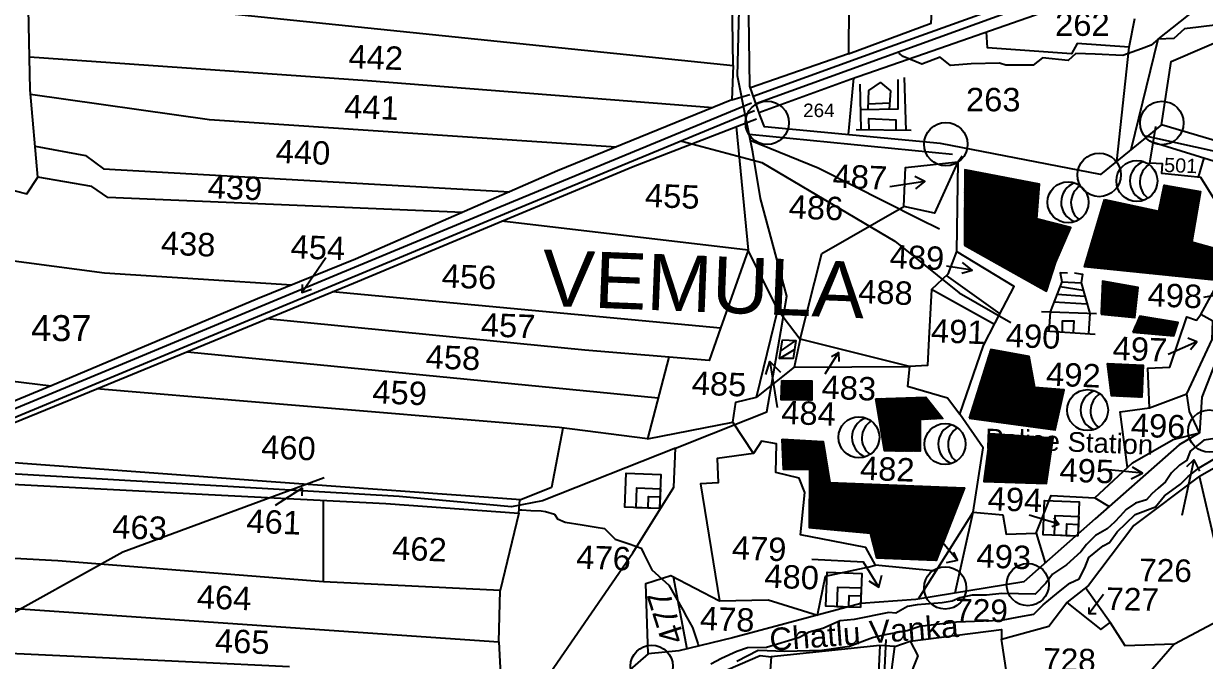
# Model space of a CAD drawing. Header units: inches. Extents: x 206739 to 240559, y 1587423 to 1599564.
# Drawn here: x 210391 to 211302, y 1589916 to 1590408 of the extents above; entities that cross this region are included whole.
import ezdxf

# ---------------------------------------------------------------- set-up
doc = ezdxf.new("R2010")
doc.units = ezdxf.units.IN
doc.header["$MEASUREMENT"] = 0
for name, color, linetype in [('BOUNDRY STONES', 240, 'Continuous'), ('PLOTS', 7, 'Continuous'), ('PLOTS NO', 7, 'Continuous'), ('ROADS', 1, 'Continuous'), ('STREAMS', 4, 'Continuous'), ('VILLAGE', 7, 'Continuous'), ('wells', 7, 'Continuous')]:
    doc.layers.add(name, color=color, linetype=linetype)
doc.styles.get("Standard").update_dxf_attribs({"font": 'arial.ttf'})
pattern_1 = [(42.75675967, (99659.80842, 1506710.48788), (-0.1891467585, 0.2045693864), [])]

msp = doc.modelspace()

# ---------------------------------------------------------------- hatches: boundary and pattern name
at = {"layer": 'VILLAGE'}
h = msp.add_hatch(dxfattribs=at)
h.set_pattern_fill('ANSI31', color=30, scale=3.980305, angle=-2.24324033)
h.set_pattern_definition([(42.75675967, (99659.8084, 1506710.4879), (-0.3377723836, 0.3653136316), [])])
h.paths.add_polyline_path([(211116.97782, 1590236.51416), (211180.5148, 1590201.06657), (211187.55693, 1590223.42723), (211199.15271, 1590250.20416), (211172.95731, 1590257.06215), (211174.90751, 1590283.71957), (211117.30011, 1590294.72391)])
h = msp.add_hatch(dxfattribs=at)
h.set_pattern_fill('ANSI31', color=30, scale=2.228903, angle=-2.24324033)
h.set_pattern_definition(pattern_1)
h.paths.add_polyline_path([(211225.23628, 1590271.72488), (211267.09922, 1590262.94175), (211271.31391, 1590283.03018), (211299.37086, 1590278.08247), (211292.49669, 1590239.10111), (211314.6068, 1590232.9094), (211308.15579, 1590209.87335), (211209.6615, 1590219.97128)])
h = msp.add_hatch(dxfattribs=at)
h.set_pattern_fill('ANSI31', color=30, scale=2.228903, angle=-2.24324033)
h.set_pattern_definition(pattern_1)
h.paths.add_polyline_path([(211222.48422, 1590183.3778), (211248.67689, 1590180.72196), (211251.03399, 1590203.96833), (211223.64427, 1590208.74424)])
h = msp.add_hatch(dxfattribs=at)
h.set_pattern_fill('ANSI31', color=30, scale=2.228903, angle=-2.24324033)
h.set_pattern_definition(pattern_1)
h.paths.add_polyline_path([(211246.97018, 1590169.56113), (211278.77631, 1590166.6854), (211282.08432, 1590177.05916), (211252.34809, 1590181.8458)])
h = msp.add_hatch(dxfattribs=at)
h.set_pattern_fill('ANSI31', color=30, scale=2.228903, angle=-2.24324033)
h.set_pattern_definition(pattern_1)
h.paths.add_polyline_path([(211120.76063, 1590103.21252), (211187.19927, 1590094.17287), (211193.96481, 1590124.97375), (211171.47159, 1590126.74889), (211167.0378, 1590150.70404), (211137.34693, 1590156.15848)])
h = msp.add_hatch(dxfattribs=at)
h.set_pattern_fill('ANSI31', color=30, scale=2.228903, angle=-2.24324033)
h.set_pattern_definition(pattern_1)
h.paths.add_polyline_path([(211227.40067, 1590145.41197), (211255.10324, 1590144.14686), (211253.97078, 1590119.34911), (211230.55916, 1590120.41827)])
h = msp.add_hatch(dxfattribs=at)
h.set_pattern_fill('ANSI31', color=30, scale=2.228903, angle=-2.24324033)
h.set_pattern_definition(pattern_1)
h.paths.add_polyline_path([(210975.99999, 1590132.17044), (210999.33344, 1590132.09618), (210999.28596, 1590117.17818), (210975.59293, 1590117.25358)])
h = msp.add_hatch(dxfattribs=at)
h.set_pattern_fill('ANSI31', color=30, scale=2.228903, angle=-2.24324033)
h.set_pattern_definition(pattern_1)
h.paths.add_polyline_path([(211048.63914, 1590118.13262), (211087.22712, 1590119.38499), (211100.42641, 1590103.02835), (211082.9311, 1590102.11908), (211082.81725, 1590077.75814), (211055.24652, 1590077.88699)])
h = msp.add_hatch(dxfattribs=at)
h.set_pattern_fill('ANSI31', color=30, scale=2.228903, angle=-2.24324033)
h.set_pattern_definition(pattern_1)
h.paths.add_polyline_path([(210976.26025, 1590087.07505), (211008.05716, 1590085.18335), (211013.12492, 1590053.48327), (211116.99147, 1590049.41462), (211095.34312, 1589993.46303), (211049.33806, 1589995.26514), (211044.54854, 1590014.3114), (210997.33824, 1590018.59933), (210997.57943, 1590063.47759), (210977.28418, 1590063.58666)])
h = msp.add_hatch(dxfattribs=at)
h.set_pattern_fill('ANSI31', color=30, scale=2.228903, angle=-2.24324033)
h.set_pattern_definition(pattern_1)
h.paths.add_polyline_path([(211136.77907, 1590090.98224), (211131.97642, 1590054.4272), (211180.50719, 1590052.80663), (211185.52456, 1590087.67039)])

# ---------------------------------------------------------------- linework, layer by layer
at = {"layer": 'BOUNDRY STONES', "color": 1}
for centre in [(210964.7495, 1590331.0334), (211269.5032, 1590330.86694), (211102.69137, 1590314.46861), (211221.07759, 1590290.80607)]:
    msp.add_circle(centre, 16.76736, dxfattribs=at)
at = {"layer": 'BOUNDRY STONES'}
for centre in [(211306.04854, 1590093.17002), (211102.15914, 1589972.27255), (211165.91532, 1589974.81504), (210875.608, 1589911.84692)]:
    msp.add_circle(centre, 16.31484, dxfattribs=at)
at = {"layer": 'PLOTS'}
for points in [[(211027.45868, 1590384.20284), (211091.46421, 1590407.76276), (211098.62737, 1590525.60543), (211100.20239, 1590616.06579), (211105.44861, 1590705.82549), (211111.87995, 1590815.86201), (211116.42452, 1590893.61681), (211118.48512, 1591000.22578), (211119.33319, 1591039.28294)], [(210121.09824, 1590512.47891), (210190.40256, 1590495.10094), (210317.50131, 1590463.23108), (210394.28202, 1590431.57871), (210491.68806, 1590421.32827), (210938.59002, 1590375.11376), (210936.77911, 1590496.94185), (210936.21699, 1590528.29422), (210932.10766, 1590536.57156), (210908.1792, 1590544.44469), (210888.81933, 1590551.99128), (210851.0337, 1590599.59397), (210821.83364, 1590650.7239), (210754.00874, 1590696.8674), (210719.32884, 1590736.73658)], [(211029.69082, 1590639.70531), (211028.13001, 1590461.0464), (211027.45868, 1590384.20284), (210951.84131, 1590357.86781)], [(209626.26833, 1590405.84004), (209850.25211, 1590351.30141), (210006.49641, 1590315.70604), (210099.0797, 1590293.63151), (210211.87234, 1590280.39241), (210332.48595, 1590268.73117), (210334.13451, 1590291.37401), (210393.14995, 1590276.29475), (210401.7803, 1590289.03068), (210395.74103, 1590356.33633), (210394.28202, 1590431.57871), (210410.24656, 1590484.54779), (210432.71313, 1590567.69529)], [(210958.41673, 1590338.98738), (211029.16376, 1590364.6014), (211092.23717, 1590386.57767), (211171.00191, 1590414.02118), (211201.97468, 1590426.01398), (211210.25807, 1590429.22134), (211240.37606, 1590440.88317), (211255.17726, 1590443.97559)], [(211372.66069, 1590298.89806), (211269.14876, 1590329.51373), (211222.18525, 1590291.12958), (211098.55478, 1590315.1762), (210962.72441, 1590328.00437), (210959.30404, 1590336.43961), (210951.35181, 1590359.27332), (210950.34944, 1590432.05687)], [(211234.58278, 1590301.26231), (211244.19241, 1590389.25781), (211248.69102, 1590411.51564)], [(211269.14876, 1590329.51373), (211276.57066, 1590378.23751), (211326.33578, 1590399.6852), (211346.59754, 1590406.43137), (211396.30957, 1590394.84669), (211372.66069, 1590298.89806)], [(211244.19241, 1590389.25781), (211204.13398, 1590392.24458), (211199.64383, 1590384.15638), (211134.78108, 1590388.89332), (211133.98018, 1590401.12193)], [(210395.24683, 1590381.8225), (210656.32133, 1590363.61995), (210922.84501, 1590342.70738)], [(210938.59002, 1590375.11376), (210937.47143, 1590348.66997), (210951.29447, 1590352.90615)], [(211031.42505, 1590365.38929), (211027.31818, 1590321.90397)], [(210937.47143, 1590348.66997), (210803.00048, 1590293.85173), (210647.06817, 1590225.77944), (210571.2931, 1590195.23941), (210416.46362, 1590129.84139), (210313.73343, 1590087.47192)], [(210848.1587, 1590312.26087), (210534.30005, 1590333.1813), (210396.04307, 1590352.9702)], [(210313.42651, 1590071.29272), (210432.82808, 1590120.01701), (210521.20358, 1590156.08046), (210645.40975, 1590207.37162), (210760.00149, 1590255.08773), (210861.3591, 1590297.29313), (210956.46237, 1590334.18431)], [(210940.91273, 1590328.1525), (210950.01851, 1590232.76235), (210760.00149, 1590255.08773)], [(211311.27064, 1590269.71121), (211299.58787, 1590288.90636), (211269.53635, 1590292.02362), (211269.82536, 1590299.40168), (211260.16292, 1590299.78018), (211264.77676, 1590328.2836)], [(210399.64069, 1590312.87588), (210438.58753, 1590305.86756), (210452.4854, 1590295.53752), (210661.64406, 1590283.64878), (210766.0364, 1590277.71505)], [(211262.79831, 1590316.06111), (211370.69606, 1590282.54776)], [(210985.60997, 1590142.51096), (211074.74242, 1590142.9658), (210990.29456, 1590164.16549), (211006.8617, 1590230.15982), (211070.25086, 1590266.51431), (211071.43036, 1590296.54559), (211111.88048, 1590300.98007), (211115.40802, 1590305.46036)], [(211301.76187, 1590303.95891), (211297.37164, 1590289.13625)], [(211372.66069, 1590298.89806), (211372.66069, 1590298.89806), (211353.27997, 1590211.5109), (211323.18485, 1590178.07378), (211300.42377, 1590119.43423), (211298.42699, 1590091.75093), (211282.84504, 1590082.72335), (211217.97117, 1590025.58425), (211162.8533, 1589977.03796), (211079.57534, 1589963.42105), (211037.04688, 1589960.19178), (210938.12124, 1589933.7133), (210896.69214, 1589923.71322), (210872.90921, 1589921.34672), (210795.18809, 1589853.70722)], [(211111.88048, 1590300.98007), (211094.05634, 1590261.29564), (211070.25086, 1590266.51431)], [(211111.88048, 1590300.98007), (211110.97725, 1590231.80907), (211104.11828, 1590214.22787), (211091.59969, 1590202.40669), (211089.56499, 1590164.65002), (211088.44254, 1590143.82138), (211074.74242, 1590142.9658), (211073.18948, 1590127.86827), (211104.0879, 1590118.92713), (211113.59709, 1590106.37987), (211131.70645, 1590159.27092), (211140.75175, 1590176.63061), (211155.45308, 1590204.84533), (211110.97725, 1590231.80907)], [(210167.13906, 1590285.643), (210158.7407, 1590218.76591), (210332.49555, 1590231.29674), (210453.27278, 1590215.19158), (210597.88587, 1590205.95723)], [(210729.73597, 1590261.86809), (210455.66995, 1590273.45884), (210443.55077, 1590281.86783), (210401.7803, 1590289.03068)], [(211086.41874, 1590285.79798), (211059.35942, 1590281.51559)], [(211079.5806, 1590280.16113), (211086.41874, 1590285.79798), (211078.68393, 1590289.61568)], [(210332.48595, 1590268.73117), (210332.69903, 1590234.01919), (210329.86804, 1590196.14176), (210314.72802, 1590139.90259), (210412.02738, 1590128.01173)], [(210950.01851, 1590232.76235), (210928.72989, 1590172.5213), (210629.14661, 1590200.65572)], [(210872.27553, 1590087.34591), (210938.30797, 1590100.00291), (210940.66919, 1590115.43565), (210956.49359, 1590119.37951), (210973.07107, 1590186.8322), (210950.01851, 1590232.76235)], [(210605.63031, 1590200.21783), (210624.11885, 1590227.04457)], [(211122.97187, 1590217.33908), (211103.22967, 1590220.46907)], [(211114.9303, 1590214.97945), (211122.97187, 1590217.33908), (211115.5165, 1590223.32544)], [(211103.05112, 1590213.22016), (211144.3534, 1590183.54288)], [(210605.87065, 1590206.35351), (210605.63031, 1590200.21783), (210613.05127, 1590202.63393)], [(211140.16095, 1590175.49676), (211091.59969, 1590202.40669)], [(211217.74094, 1590041.72311), (211246.85775, 1590068.69129), (211278.08261, 1590086.65718), (211298.42699, 1590091.75093), (211290.6862, 1590108.28727), (211288.73289, 1590121.909), (211308.26054, 1590163.93779), (211308.80798, 1590177.91309), (211299.51238, 1590183.01804), (211313.21877, 1590207.97602), (211343.45736, 1590200.5975)], [(211323.38194, 1590200.29972), (211301.67204, 1590196.17433)], [(210973.07107, 1590186.8322), (210990.29456, 1590164.16549), (210985.60997, 1590142.51096), (210956.49359, 1590119.37951)], [(210928.72989, 1590172.5213), (210919.93741, 1590147.64095), (210824.02055, 1590155.73224), (210578.44886, 1590179.72)], [(211259.88778, 1590111.04725), (211258.5243, 1590141.6903), (211275.53916, 1590142.44739), (211288.62161, 1590181.30405), (211296.3103, 1590178.71539), (211299.51238, 1590183.01804)], [(211296.38499, 1590161.93334), (211274.3324, 1590152.30717)], [(211291.63692, 1590156.14399), (211296.38499, 1590161.93334), (211289.457, 1590164.99321)], [(210888.78597, 1590150.2688), (210872.27553, 1590087.34591), (210804.07748, 1590095.94986), (210569.82263, 1590115.53667), (210447.01243, 1590125.80523)], [(210517.18315, 1590154.43985), (210880.53075, 1590118.80736)], [(211019.90704, 1590153.77311), (211009.37675, 1590137.15697)], [(211014.34589, 1590150.64616), (211019.90704, 1590153.77311), (211020.06852, 1590146.86141)], [(210963.71799, 1590136.82941), (210966.85431, 1590146.98452), (210975.03025, 1590138.74364)], [(210966.85431, 1590146.98452), (210972.57364, 1590111.34788)], [(211242.91997, 1590065.04408), (211237.36848, 1590108.14685), (211259.88778, 1590111.04725), (211288.73289, 1590121.909)], [(211109.82222, 1589968.36676), (211123.76836, 1590030.55879), (211131.52705, 1590080.22981), (211113.59709, 1590106.37987)], [(210807.05188, 1590095.57461), (210798.2555, 1590049.70679), (210774.60832, 1590040.13822), (210581.8941, 1590054.16621), (210368.98912, 1590069.66391), (210313.41561, 1590070.71812)], [(211095.15063, 1589985.18701), (211048.42829, 1589989.71319), (211040.9541, 1590003.49555), (210990.41416, 1590013.06007), (210993.75932, 1590045.85267), (210989.37863, 1590056.77022), (210971.43895, 1590061.26123), (210972.08318, 1590083.29024), (210960.35025, 1590085.47685), (210954.21111, 1590075.93088), (210938.30797, 1590100.00291)], [(211353.71123, 1589872.19646), (211346.37963, 1589899.40726), (211347.55242, 1589993.80907), (211310.48791, 1590006.51144), (211298.50861, 1590058.48244), (211346.21478, 1590085.35914)], [(210954.21111, 1590075.93088), (210926.09595, 1590071.99505), (210926.91857, 1590053.18263), (210913.23479, 1590052.58427), (210927.88146, 1589962.38578), (210965.47233, 1589962.99727), (211003.71867, 1589951.27113), (211009.78971, 1589981.40672), (211043.45737, 1589988.42393), (211048.42829, 1589989.71319)], [(211245.76017, 1590056.49168), (211254.5923, 1590060.73458), (211246.76441, 1590065.36785)], [(210313.13524, 1590055.93793), (210533.45159, 1590044.40762), (210670.33597, 1590037.24375), (210773.01453, 1590029.84376), (210773.76833, 1590040.19937)], [(211298.50861, 1590058.48244), (211247.75108, 1590020.46805), (211212.79157, 1589974.16883), (211196.1739, 1589960.97232), (211222.32289, 1589940.27909), (211229.57024, 1589945.44111), (211210.4697, 1589972.32497)], [(211254.5923, 1590060.73458), (211228.16631, 1590063.21195)], [(210605.8823, 1590049.20084), (210584.93098, 1590035.81318)], [(210599.04324, 1590045.3417), (210605.8823, 1590049.20084), (210605.50345, 1590043.36283)], [(210622.259, 1589976.93905), (210622.32283, 1590039.75652)], [(211172.51856, 1590014.5201), (211183.89813, 1590043.50027), (211217.74094, 1590041.72311), (211228.83027, 1590035.14864)], [(210773.01453, 1590029.84376), (210758.53675, 1589970.18302), (210622.259, 1589976.93905), (210417.22792, 1589993.12212), (210312.0506, 1589998.76034)], [(211081.63436, 1589963.75772), (211123.76836, 1590030.55879), (211146.61951, 1590028.62831), (211149.19704, 1590013.6276), (211172.51856, 1590014.5201), (211179.37689, 1589991.59147)], [(211189.8803, 1590021.53528), (211167.0023, 1590028.28717)], [(211184.57438, 1590019.71563), (211189.8803, 1590021.53528), (211185.93466, 1590026.09326)], [(211095.2021, 1590013.34573), (211111.77448, 1589993.6987)], [(211051.08189, 1589972.77302), (211039.03118, 1589992.18271), (210999.29742, 1589994.24082)], [(211103.252, 1589991.77771), (211111.77448, 1589993.6987), (211108.78302, 1589999.89757)], [(210872.90921, 1589921.34672), (210871.08658, 1589975.67474), (210890.52214, 1589981.89562), (210927.88146, 1589962.38578)], [(210892.23285, 1589981.00225), (210902.81647, 1589925.1915)], [(211043.23253, 1589977.59545), (211051.08189, 1589972.77302), (211053.20059, 1589981.97072)], [(210317.29256, 1589961.02919), (210634.16336, 1589939.17654), (210757.60043, 1589930.66384), (210758.53675, 1589970.18302)], [(211279.14973, 1589929.0015), (211260.53342, 1589907.49134), (211233.05621, 1589901.70036), (211219.42917, 1589894.01056), (211184.24769, 1589874.15749), (211155.22056, 1589870.27558), (211145.59054, 1589932.76551), (211182.13264, 1589942.66378), (211196.1739, 1589960.97232)], [(211229.60198, 1589945.46371), (211240.87174, 1589927.8895), (211279.14973, 1589929.0015), (211312.57925, 1589946.91284), (211347.01215, 1589950.3211)], [(211075.02858, 1589931.18582), (211145.63398, 1589940.06585), (211145.59054, 1589932.76551)], [(210757.60043, 1589930.66384), (210759.20781, 1589900.36036), (210767.06521, 1589876.95444), (210710.41955, 1589778.62719), (210687.64485, 1589772.65852), (210655.86086, 1589788.16561), (210613.53341, 1589787.07101), (210610.49346, 1589824.22205), (210590.09042, 1589822.55253), (210582.74373, 1589816.65224), (210577.89683, 1589787.18447), (210613.53341, 1589787.07101)], [(210912.30917, 1589448.28518), (210907.08534, 1589483.68375), (210917.30881, 1589543.12463), (210931.12632, 1589598.85049), (210957.49425, 1589665.08194), (210976.47817, 1589708.54349), (211002.28059, 1589775.20887), (211032.66795, 1589799.37961), (211047.28592, 1589827.21728), (211056.60169, 1589879.17541), (211058.12962, 1589887.69732), (211063.32853, 1589927.11096), (211075.02858, 1589931.18582), (211081.17576, 1589919.89622), (211066.77055, 1589883.47029), (211057.66447, 1589885.10295)], [(210596.12603, 1589911.29996), (210446.2704, 1589918.47547), (210330.26382, 1589924.03019)], [(210927.08227, 1589743.21466), (210853.85589, 1589750.09538), (210809.53386, 1589771.16441), (210801.42351, 1589804.77661), (210832.39213, 1589831.8346), (210843.00973, 1589848.68531), (210869.07579, 1589870.79502), (210873.02921, 1589882.7452), (210901.76049, 1589895.17834), (210959.43307, 1589920.13551), (210967.75717, 1589919.06797)], [(211063.32853, 1589927.11096), (211051.76282, 1589927.70701), (211049.04318, 1589874.93563), (211032.74548, 1589822.02164), (211027.93476, 1589813.73337), (210990.24205, 1589779.60015), (210979.51231, 1589744.62392), (210945.0722, 1589670.04811), (210920.92808, 1589609.30546), (210905.03261, 1589559.19758)], [(211051.76282, 1589927.70701), (210967.75717, 1589919.06797), (210966.24896, 1589897.66804), (211049.19447, 1589877.87114)]]:
    msp.add_lwpolyline(points, dxfattribs=at)
at = {"layer": 'PLOTS NO'}
for points in [[(211294.01704, 1590071.03332), (211284.93183, 1590028.01999)], [(211288.77976, 1590066.00174), (211294.01704, 1590071.03332), (211298.4457, 1590062.25229)], [(211213.1577, 1589952.46968), (211224.48156, 1589967.5006)], [(211213.10059, 1589957.23878), (211213.1577, 1589952.46968), (211218.67811, 1589952.43757)]]:
    msp.add_lwpolyline(points, dxfattribs=at)
at = {"layer": 'ROADS'}
for points in [[(210738.90226, 1589804.72253), (210776.25827, 1589876.16148), (210861.0443, 1589999.27147), (210892.75832, 1590050.02772), (210893.93519, 1590080.07146), (210949.62588, 1590102.12898), (210964.61963, 1590108.06758), (210975.3106, 1590170.06474), (210980.0259, 1590197.40887), (210959.56986, 1590272.63205), (210953.5845, 1590308.33523), (210948.08881, 1590336.17205), (210941.93304, 1590367.3523), (210944.3314, 1590469.15801), (210942.19368, 1590535.80874), (210894.74633, 1590555.29254), (210881.04624, 1590569.53209), (210836.36587, 1590636.7276), (210822.82282, 1590657.0952), (210762.83958, 1590701.83448), (210727.11355, 1590736.36018)], [(210954.00455, 1590351.65635), (211059.72269, 1590389.76583), (211162.39753, 1590426.88956), (211223.56312, 1590449.00496), (211339.08105, 1590487.44989), (211422.62848, 1590519.4565), (211445.15236, 1590526.97495), (211533.82607, 1590538.38272), (211612.71636, 1590542.61509), (211695.07916, 1590539.6891), (211797.16878, 1590534.98419), (211855.6827, 1590520.14415), (211915.44259, 1590504.98811), (212015.08539, 1590462.26412), (212089.83742, 1590435.48343), (212149.30008, 1590416.21463), (212207.21418, 1590400.26278), (212262.76351, 1590387.77744), (212329.19659, 1590379.64993)], [(212325.21003, 1590370.28436), (212283.69093, 1590378.2767), (212174.19649, 1590401.37451), (212060.43586, 1590436.98426), (211930.16806, 1590493.96107), (211909.84784, 1590502.84876), (211879.68326, 1590509.9494), (211813.63802, 1590525.87797), (211740.38284, 1590529.41646), (211672.84623, 1590532.67873), (211548.37166, 1590535.3399), (211428.75047, 1590514.53644), (211303.28922, 1590468.02271), (211153.53793, 1590417.16672), (210956.13844, 1590345.52918)], [(211245.66701, 1590310.32166), (211266.66288, 1590395.50484), (211307.26766, 1590427.91497), (211340.25188, 1590450.13537), (211381.24671, 1590481.53776)], [(210295.68503, 1590074.01562), (210467.19835, 1590145.21772), (210629.56926, 1590212.62445), (210768.94051, 1590270.48309), (210952.65505, 1590346.33488)], [(210298.07188, 1590068.26613), (210469.58519, 1590139.46824), (210631.9561, 1590206.87497), (210771.3218, 1590264.7313), (210955.03079, 1590340.5808)], [(210950.83665, 1590322.25364), (211107.72762, 1590306.72338)], [(210898.8027, 1590316.82054), (210960.70048, 1590300.27568), (211063.30583, 1590239.70289), (211112.89166, 1590199.91557), (211152.92449, 1590176.8574)], [(210951.75528, 1590317.60059), (211004.14352, 1590296.24113), (211082.1264, 1590256.96635), (211097.70191, 1590249.12201)], [(210893.93519, 1590080.07146), (210791.24371, 1590039.39824), (210767.48087, 1590034.83031), (210680.68384, 1590042.81768), (210305.56069, 1590064.64312)], [(210330.26382, 1589924.03019), (210467.38945, 1590000.05014), (210622.76349, 1590057.38536)], [(211129.80922, 1589714.98282), (211120.50208, 1589714.81197), (211103.33306, 1589734.77595), (211098.41089, 1589755.12591), (211092.73481, 1589798.11795), (211084.10741, 1589824.05214), (211041.37607, 1589826.29965), (211055.14296, 1589899.73869), (211056.61526, 1589932.37584)]]:
    msp.add_lwpolyline(points, dxfattribs=at)
at = {"layer": 'ROADS', "color": 1}
msp.add_lwpolyline([(211256.74294, 1590320.92727), (211371.88301, 1590295.39151)], dxfattribs=at)
at = {"layer": 'STREAMS'}
for points in [[(211312.33222, 1590406.59353), (211297.68679, 1590404.6878), (211286.91853, 1590403.41938), (211278.72181, 1590396.12571), (211266.66288, 1590395.50484), (211261.27049, 1590390.78559), (211253.72887, 1590388.00565), (211239.41548, 1590383.03497), (211217.88553, 1590383.93812), (211203.02959, 1590384.39789), (211197.20542, 1590379.03449), (211177.40066, 1590381.22417), (211170.06826, 1590375.43377), (211148.96724, 1590375.47603), (211144.23339, 1590376.99056), (211122.26993, 1590376.38953), (211106.334, 1590375.1314), (211098.38008, 1590381.59744), (211084.15858, 1590376.25085), (211069.87037, 1590382.10037), (211066.43047, 1590384.68729)], [(210941.39249, 1589915.73477), (210957.72239, 1589924.13205), (210978.49648, 1589923.47459), (211006.99638, 1589924.20553), (211028.35784, 1589927.3806), (211046.19222, 1589933.95506), (211055.98989, 1589936.32835), (211072.72888, 1589939.33646), (211082.54634, 1589942.73438), (211110.93872, 1589946.10313), (211145.61009, 1589947.48363), (211159.00429, 1589950.04375), (211170.58786, 1589951.8701), (211177.91427, 1589959.16), (211189.651, 1589968.92729), (211198.51177, 1589975.93128), (211205.50236, 1589979.12757), (211210.03158, 1589987.7528), (211213.00686, 1589995.63924), (211224.21577, 1590004.64792), (211229.14438, 1590007.37152), (211235.064, 1590015.39328), (211248.92739, 1590028.96331), (211264.43798, 1590034.81385), (211271.53264, 1590043.38947), (211283.76769, 1590052.3784), (211289.78181, 1590058.15611), (211298.12427, 1590064.91388), (211349.60075, 1590095.58603)], [(211310.53779, 1590087.39706), (211301.90021, 1590086.13048), (211298.82155, 1590083.64164), (211291.32193, 1590077.67484), (211288.79811, 1590070.87508), (211282.98143, 1590067.00566), (211276.80278, 1590060.91347), (211272.36254, 1590053.99138), (211266.52722, 1590049.16674), (211261.78167, 1590044.87182), (211257.70339, 1590040.17251), (211249.20077, 1590037.62914), (211241.77103, 1590032.83522), (211237.36461, 1590027.66446), (211232.96761, 1590022.97131), (211227.12614, 1590017.82825), (211218.09604, 1590012.74678), (211211.19926, 1590005.61377), (211206.94317, 1589999.96225), (211195.9075, 1589990.14144), (211184.92082, 1589982.86798), (211179.84293, 1589975.9582), (211171.70483, 1589967.51482), (211145.85062, 1589967.90541), (211134.02421, 1589966.70034), (211123.01959, 1589966.75359), (211113.56942, 1589964.70632), (211107.45842, 1589962.11677), (211099.93388, 1589960.66937), (211080.60772, 1589959.29067), (211073.08626, 1589958.00247), (211064.21245, 1589952.75871), (211058.79751, 1589953.18181), (211031.79508, 1589947.77936), (211021.09094, 1589946.87122), (211007.73724, 1589940.91758), (210997.15576, 1589938.09583), (210989.73832, 1589933.9388), (210964.22717, 1589926.14944), (210949.55256, 1589926.1143), (210941.36251, 1589923.24636), (210929.61572, 1589917.89882), (210921.39492, 1589913.43878)], [(210773.20966, 1590032.52436), (210775.34411, 1590032.41828), (210782.32187, 1590032.07151), (210790.18885, 1590031.68056), (210793.64954, 1590031.15138), (210800.54928, 1590029.23159), (210802.78832, 1590025.47819), (210808.75029, 1590023.04523), (210821.88115, 1590020.88135), (210832.83522, 1590019.07619), (210839.25409, 1590018.01841), (210847.32778, 1590009.80398), (210858.92082, 1590005.86747), (210867.38751, 1590002.99254), (210869.64467, 1589998.48261), (210875.7768, 1589986.23031), (210888.91075, 1589974.35158), (210899.54223, 1589955.24019), (210902.50611, 1589949.91225), (210907.05768, 1589941.73023), (210911.19204, 1589929.23836), (210911.65396, 1589927.32468)]]:
    msp.add_lwpolyline(points, dxfattribs=at)
at = {"layer": 'VILLAGE', "color": 5}
for points in [[(211070.43576, 1590365.9447), (211071.80667, 1590325.11493)], [(211036.38788, 1590360.83177), (211037.14878, 1590326.22058)], [(211036.81701, 1590341.31199), (211065.83312, 1590341.73856), (211066.00906, 1590364.30648)], [(211042.85619, 1590341.55527), (211043.26055, 1590356.00308), (211052.2872, 1590362.11626), (211059.85155, 1590355.70893), (211059.02573, 1590341.63849)], [(211042.96782, 1590345.54397), (211059.28254, 1590346.45738)], [(211043.62043, 1590325.69064), (211043.2493, 1590334.30285), (211064.15223, 1590333.1973), (211064.04108, 1590325.39955)], [(211033.40924, 1590325.83619), (211075.99752, 1590325.22911)], [(211196.48371, 1590214.9239), (211190.87291, 1590215.29153), (211192.22708, 1590208.29119), (211183.18124, 1590185.21145), (211182.20409, 1590170.38821)], [(211201.96865, 1590215.27653), (211208.28945, 1590214.14206), (211207.09406, 1590207.48181), (211213.7706, 1590184.01321), (211212.73975, 1590168.3753)], [(211190.88085, 1590204.85638), (211208.65274, 1590202.00293)], [(211192.2779, 1590208.42086), (211207.09406, 1590207.48181)], [(211186.17057, 1590192.83849), (211211.64491, 1590191.4852)], [(211188.5569, 1590198.92701), (211209.96937, 1590197.37486)], [(211176.53539, 1590185.47178), (211218.95499, 1590183.81012)], [(211192.65737, 1590169.69913), (211192.67315, 1590178.32784), (211201.55849, 1590178.31158), (211200.9547, 1590169.15217)], [(211179.20904, 1590170.58564), (211217.89298, 1590168.0356)]]:
    msp.add_lwpolyline(points, dxfattribs=at)
at = {"layer": 'VILLAGE', "color": 30}
for points in [[(211116.97782, 1590236.51416), (211180.5148, 1590201.06657), (211187.55693, 1590223.42723), (211199.15271, 1590250.20416), (211172.95731, 1590257.06215), (211174.90751, 1590283.71957), (211117.30011, 1590294.72391), (211116.97782, 1590236.51416)], [(211225.23628, 1590271.72488), (211267.09922, 1590262.94175), (211271.31391, 1590283.03018), (211299.37086, 1590278.08247), (211292.49669, 1590239.10111), (211314.6068, 1590232.9094), (211308.15579, 1590209.87335), (211209.6615, 1590219.97128), (211225.23628, 1590271.72488)], [(211222.48422, 1590183.3778), (211248.67689, 1590180.72196), (211251.03399, 1590203.96833), (211223.64427, 1590208.74424), (211222.48422, 1590183.3778)], [(211246.97018, 1590169.56113), (211278.77631, 1590166.6854), (211282.08432, 1590177.05916), (211252.34809, 1590181.8458), (211246.97018, 1590169.56113)], [(210976.63502, 1590163.67971), (210986.86829, 1590162.99423), (210984.71042, 1590149.19424), (210974.17029, 1590149.32249), (210976.63502, 1590163.67971)], [(210975.1357, 1590154.94608), (210986.86829, 1590162.99423)], [(210974.17029, 1590149.32249), (210985.78935, 1590156.09423)], [(211120.76063, 1590103.21252), (211187.19927, 1590094.17287), (211193.96481, 1590124.97375), (211171.47159, 1590126.74889), (211167.0378, 1590150.70404), (211137.34693, 1590156.15848), (211120.76063, 1590103.21252)], [(211227.40067, 1590145.41197), (211255.10324, 1590144.14686), (211253.97078, 1590119.34911), (211230.55916, 1590120.41827), (211227.40067, 1590145.41197)], [(210975.99999, 1590132.17044), (210999.33344, 1590132.09618), (210999.28596, 1590117.17818), (210975.59293, 1590117.25358), (210975.99999, 1590132.17044)], [(210975.99999, 1590132.17044), (210985.4212, 1590117.2223)], [(210986.80554, 1590132.13605), (210999.28596, 1590117.17818)], [(211048.63914, 1590118.13262), (211087.22712, 1590119.38499), (211100.42641, 1590103.02835), (211082.9311, 1590102.11908), (211082.81725, 1590077.75814), (211055.24652, 1590077.88699), (211048.63914, 1590118.13262)], [(210976.26025, 1590087.07505), (211008.05716, 1590085.18335), (211013.12492, 1590053.48327), (211116.99147, 1590049.41462), (211095.34312, 1589993.46303), (211049.33806, 1589995.26514), (211044.54854, 1590014.3114), (210997.33824, 1590018.59933), (210997.57943, 1590063.47759), (210977.28418, 1590063.58666), (210976.26025, 1590087.07505)], [(211136.77907, 1590090.98224), (211131.97642, 1590054.4272), (211180.50719, 1590052.80663), (211185.52456, 1590087.67039), (211136.77907, 1590090.98224)]]:
    msp.add_lwpolyline(points, dxfattribs=at)
at = {"layer": 'wells', "color": 0}
for points in [[(210881.74441, 1590033.40246), (210854.97001, 1590034.45126), (210856.00474, 1590060.86613), (210882.77913, 1590059.81732)], [(210881.74441, 1590033.40246), (210863.66607, 1590034.11062), (210864.26182, 1590049.31913), (210882.34016, 1590048.61097)], [(210881.74441, 1590033.40246), (210872.77802, 1590033.75369), (210873.13303, 1590042.81636), (210882.09942, 1590042.46513)], [(211204.68523, 1590012.17668), (211177.91083, 1590013.22549), (211178.94555, 1590039.64035), (211205.71995, 1590038.59154)], [(211204.68523, 1590012.17668), (211186.60689, 1590012.88484), (211187.20263, 1590028.09335), (211205.28097, 1590027.38519)], [(211204.68523, 1590012.17668), (211195.71884, 1590012.52791), (211196.07384, 1590021.59058), (211205.04023, 1590021.23935)], [(211036.79372, 1589957.00414), (211010.01933, 1589958.05295), (211011.05405, 1589984.46781), (211037.82845, 1589983.41901)], [(211036.79372, 1589957.00414), (211018.71539, 1589957.71231), (211019.31113, 1589972.92081), (211037.38947, 1589972.21265)], [(211036.79372, 1589957.00414), (211027.82734, 1589957.35537), (211028.18234, 1589966.41805), (211037.14873, 1589966.06682)]]:
    msp.add_lwpolyline(points, close=True, dxfattribs=at)
for centre in [(211250.1604, 1590286.19403), (211197.01174, 1590269.73185), (211212.09359, 1590109.35971), (211035.58547, 1590088.40482), (211102.09618, 1590083.23729)]:
    msp.add_circle(centre, 15.82289, dxfattribs=at)
for centre, start, end in [((211260.6135, 1590286.12711), 108.92152407, 250.34482321), ((211268.24072, 1590285.55545), 122.84539628, 233.10901259), ((211207.46484, 1590269.66492), 108.92152407, 250.34482321), ((211215.09206, 1590269.09327), 122.84539628, 233.10901259), ((211222.54669, 1590109.29278), 108.92152407, 250.34482321), ((211230.17391, 1590108.72113), 122.84539628, 233.10901259), ((211046.03857, 1590088.33789), 108.92152407, 250.34482321), ((211053.6658, 1590087.76624), 122.84539628, 233.10901259), ((211112.54929, 1590083.17036), 108.92152407, 250.34482321), ((211120.17651, 1590082.5987), 122.84539628, 233.10901259)]:
    msp.add_arc(centre, 15.82289, start, end, dxfattribs=at)

# ---------------------------------------------------------------- texts
at = {"layer": 'PLOTS'}
for s, height, rotation, p in [('262', 18.068646, 359.88524705, (211187.01636, 1590398.09978)), ('442', 18.034467, 357.75675957, (210641.34307, 1590373.27813)), ('263', 18.068646, 359.88524705, (211118.20773, 1590339.9239)), ('441', 18.034467, 357.75675957, (210637.97695, 1590334.81495)), ('264', 10.4004, 359.88524705, (210992.53025, 1590335.42329)), ('440', 18.034467, 357.75675957, (210585.1627, 1590300.14701)), ('501', 10.994451, 357.75675957, (211270.99334, 1590293.10402)), ('487', 18.034467, 357.75675957, (211015.00589, 1590281.01863)), ('439', 18.034467, 357.75675957, (210532.65517, 1590272.82607)), ('455', 18.034467, 357.75675957, (210870.21938, 1590266.2033)), ('486', 18.034467, 357.75675957, (210981.14004, 1590257.33207)), ('438', 18.034467, 357.75675957, (210496.50194, 1590229.38978)), ('454', 18.034467, 357.75675957, (210596.63841, 1590226.60195)), ('489', 18.034467, 357.75675957, (211059.07689, 1590218.98356)), ('456', 18.034467, 357.75675957, (210713.3151, 1590204.08532)), ('488', 18.034467, 357.75675957, (211034.77012, 1590192.01899)), ('498', 18.034467, 357.75675957, (211258.12831, 1590189.54046)), ('457', 18.034467, 357.75675957, (210743.48672, 1590166.42833)), ('491', 18.034467, 357.75675957, (211090.95768, 1590161.83593)), ('490', 18.034467, 357.75675957, (211148.73002, 1590158.21751)), ('497', 18.034467, 357.75675957, (211231.15658, 1590148.27556)), ('458', 18.034467, 357.75675957, (210700.91154, 1590141.72096)), ('485', 18.034467, 357.75675957, (210906.29869, 1590121.44113)), ('492', 18.034467, 357.75675957, (211179.81312, 1590128.32865)), ('459', 18.034467, 357.75675957, (210659.75828, 1590114.69003)), ('483', 18.034467, 357.75675957, (211006.51314, 1590118.27731)), ('484', 18.034467, 357.75675957, (210975.41425, 1590098.84977)), ('496', 18.034467, 357.75675957, (211245.2244, 1590089.02468)), ('Police Station', 15.206852, 357.75675957, (211132.67934, 1590079.99037)), ('460', 18.034467, 357.75675957, (210573.94721, 1590072.1648)), ('482', 18.034467, 357.75675957, (211036.18609, 1590055.74781)), ('495', 18.034467, 357.75675957, (211190.16192, 1590054.42367)), ('494', 18.034467, 357.75675957, (211134.7236, 1590032.24798)), ('461', 18.034467, 357.75675957, (210562.51695, 1590014.91985)), ('463', 18.034467, 357.75675957, (210458.98315, 1590010.68382)), ('481', 18.034467, 357.75675957, (211056.9139, 1590007.83171)), ('462', 18.034467, 357.75675957, (210675.02394, 1589994.12753)), ('479', 18.034467, 357.75675957, (210937.24361, 1589994.36784)), ('476', 18.034467, 357.75675957, (210817.20583, 1589987.26865)), ('493', 18.034467, 357.75675957, (211126.08428, 1589988.19303)), ('726', 17.440824, 358.89368629, (211251.79771, 1589977.43216)), ('480', 18.034467, 357.75675957, (210962.37044, 1589972.5681)), ('464', 18.034467, 357.75675957, (210524.24283, 1589956.55414)), ('477', 18.034467, 107.75769494, (210901.4509, 1589932.20884)), ('727', 17.440824, 358.89368629, (211226.36595, 1589955.19828)), ('478', 18.034467, 357.75675957, (210912.63022, 1589939.90003)), ('729', 17.440824, 358.89368629, (211109.78137, 1589946.54251)), ('Chatlu Vanka', 17.4408238, 4.24176134, (210967.16978, 1589923.63072)), ('465', 18.034467, 357.75675957, (210538.28652, 1589922.73823)), ('728', 17.440824, 358.89368629, (211177.60141, 1589908.44906))]:
    msp.add_text(s, height=height, rotation=rotation, dxfattribs=at).set_placement(p)
at = {"layer": 'PLOTS', "color": 1}
msp.add_text('VEMULA', height=43.339691, rotation=357.75675957, dxfattribs=at).set_placement((210790.3689, 1590189.96297))
at = {"layer": 'PLOTS'}
msp.add_text('437', height=20, dxfattribs=at).set_placement((210396.5782, 1590162.64844))

doc.saveas('drawing.dxf')
